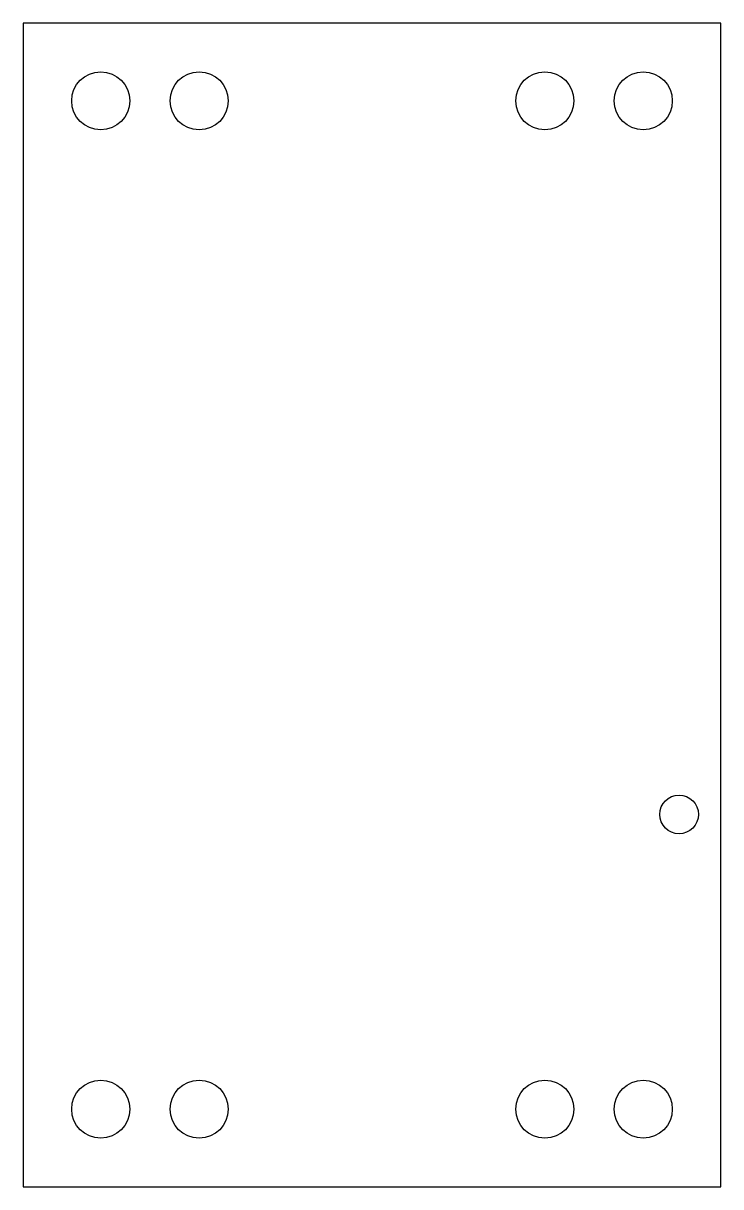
# Model space of a CAD drawing. Header units: millimetres. Extents: x -18 to 0, y 0 to 30.
import ezdxf

# ---------------------------------------------------------------- set-up
doc = ezdxf.new("R2010")
doc.units = ezdxf.units.MM
doc.layers.get('0').update_dxf_attribs({"linetype": 'CONTINUOUS'})

msp = doc.modelspace()

# ---------------------------------------------------------------- linework, layer by layer
msp.add_lwpolyline([(0, 0), (0, 30), (-18, 30), (-18, 0)], close=True)
for centre, radius in [((-16, 28), 0.75), ((-13.46, 28), 0.75), ((-4.54, 28), 0.75), ((-2, 28), 0.75), ((-1.075, 9.6), 0.5), ((-16, 2), 0.75), ((-13.46, 2), 0.75), ((-4.54, 2), 0.75), ((-2, 2), 0.75)]:
    msp.add_circle(centre, radius)

doc.saveas('drawing.dxf')
